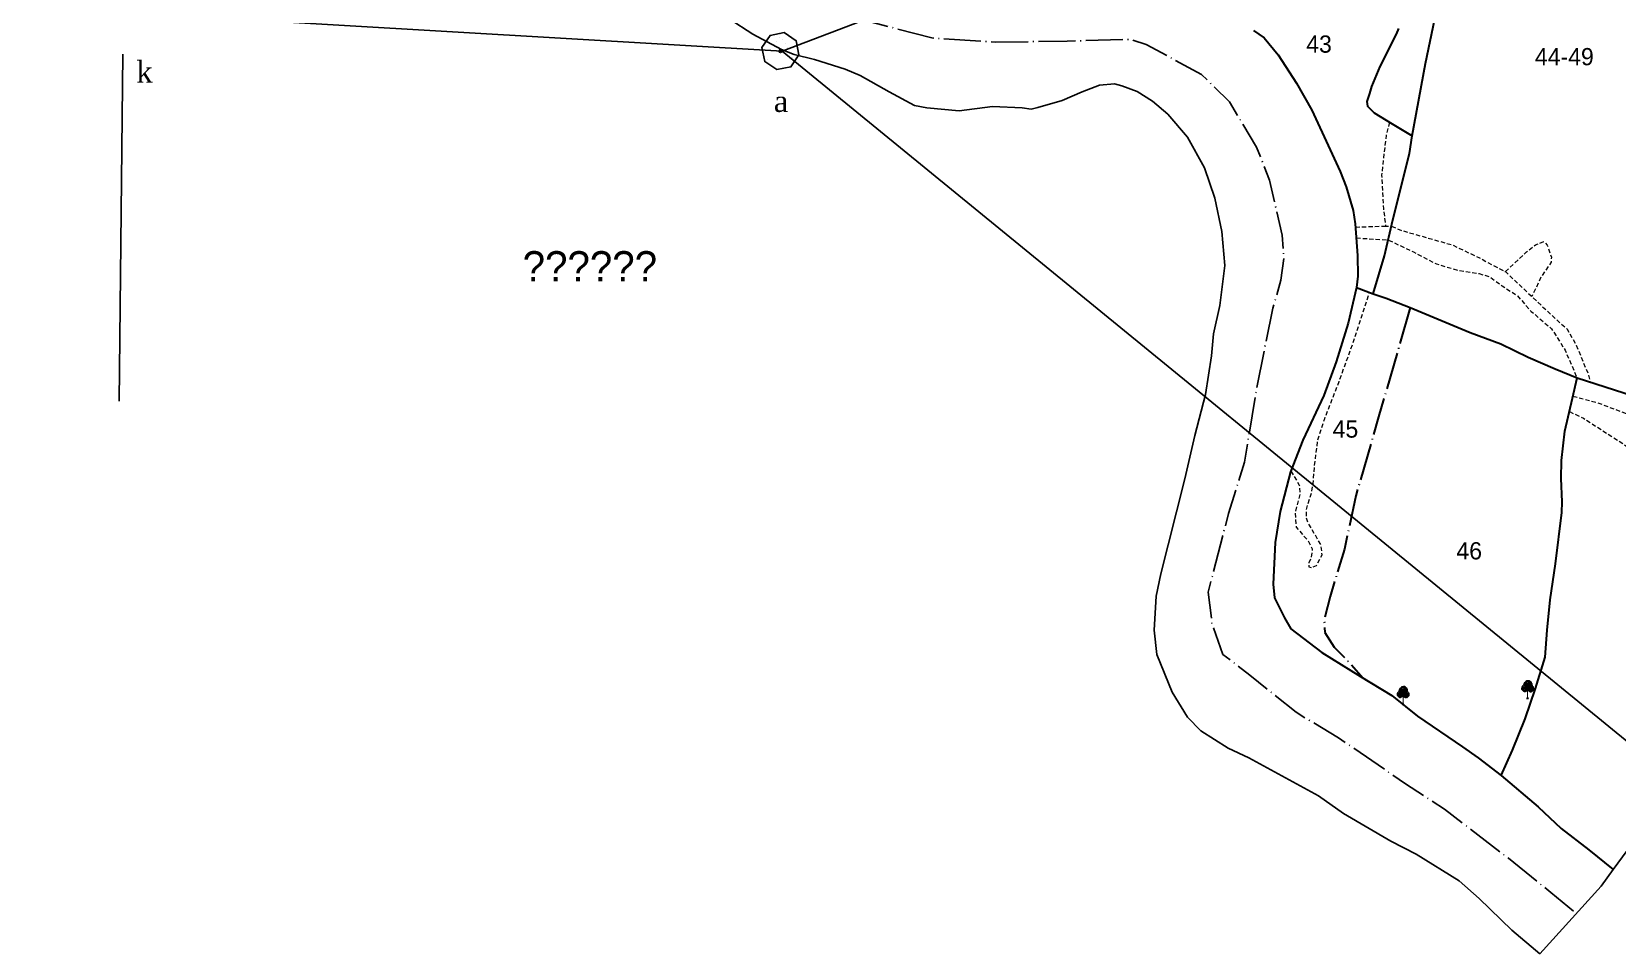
# Model space of a CAD drawing. Header units: millimetres. Extents: x -8 to 735, y -8 to 822.
# Drawn here: x 257.1 to 441.3, y 268.8 to 375.2 of the extents above; entities that cross this region are included whole.
import ezdxf

# ---------------------------------------------------------------- set-up
doc = ezdxf.new("R2010")
doc.units = ezdxf.units.MM
doc.header["$MEASUREMENT"] = 0
doc.linetypes.add('04b018', pattern=[5.49, 4.32, -0.54, 0.09, -0.54])
doc.linetypes.add('DASHED', pattern=[0.75, 0.5, -0.25])
for name, color, linetype in [('Image', 7, 'Continuous'), ('Line_River', 5, 'Continuous'), ('Line_Traverse', 160, 'Continuous'), ('Poly_Village_Bndry', 250, 'Continuous'), ('Sym_Stone_Munara', 250, 'Continuous'), ('Sym_Traverse_Stone', 5, 'Continuous'), ('Sym_Tree', 92, 'Continuous'), ('Text_Survey_No', 7, 'Continuous'), ('Text_Traverse_Stone', 5, 'Continuous')]:
    doc.layers.add(name, color=color, linetype=linetype)
for name, color, linetype, lineweight in [('Line_Miscellaneous', 4, 'Continuous', 20), ('Poly_Survey_Bndry', 250, 'Continuous', 30), ('Text_Map_Out', 250, 'Continuous', 0)]:
    doc.layers.add(name, color=color, linetype=linetype, lineweight=lineweight)
doc.layers.add('Village_Devide_Line', color=7, linetype='Continuous', true_color=0x000000)
doc.styles.add('Roman', font='times.ttf')
doc.styles.add('Text Map', font='Sakal Marathi_N_Ship.TTF')
picture_1 = doc.add_image_def('image1.jpg', size_in_pixel=(8948, 12824))

# ---------------------------------------------------------------- blocks, each defined once
blk = doc.blocks.new('Sym_Traverse_Stone')
at = {"layer": 'Sym_Traverse_Stone'}
blk.add_lwpolyline([(3.22, -0.65), (2.74, 1.82), (0.65, 3.22), (-1.82, 2.74), (-3.22, 0.65), (-2.74, -1.82), (-0.65, -3.22), (1.82, -2.74)], close=True, dxfattribs=at)
blk = doc.blocks.new('MINOR TRAVERSE STATION')
at = {"linetype": 'Continuous'}
blk.add_hatch(color=0, dxfattribs=at).paths.add_polyline_path([(0.09, 0, 1), (-0.09, 0, 1)])
at = {"color": 0, "const_width": 0.00123}
blk.add_lwpolyline([(0.86, -0.56), (0, 1.04), (-0.86, -0.56)], close=True, dxfattribs=at)
at = {"color": 0}
blk.add_circle((0, 0), 0.0879, dxfattribs=at)
blk = doc.blocks.new('Tree')
at = {"layer": 'Sym_Tree'}
for p, q in [((0.1, 3), (0, 2.99)), ((-0.16, 0), (0.13, 0))]:
    blk.add_line(p, q, dxfattribs=at)
at = {"layer": 'Sym_Tree', "color": 82, "const_width": 0.8}
for points in [[(-0.14, 1.47), (-0.1, 2.62)], [(-0.1, 1.46), (-0.06, 2.62)], [(0.05, 1.63), (0.1, 2.79)], [(0.2, 1.44), (0.24, 2.6)], [(-0.43, 1.74), (-0.28, 1.52)], [(-0.2, 1.68), (-0.05, 1.47)], [(0.6, 1.63), (0.38, 1.49)], [(0.44, 1.73), (0.59, 1.51)]]:
    blk.add_lwpolyline(points, dxfattribs=at)
at = {"layer": 'Sym_Tree', "color": 34}
blk.add_lwpolyline([(0, 0, 0.48, 0.16, 0), (0, 0.29, 0.16, 0.16, 0), (0, 1.48, 0.16, 0.16, 0)], format="xyseb", dxfattribs=at)
at = {"layer": 'Sym_Tree', "color": 82}
blk.add_open_spline([(-0.1, 1.43), (-0.17, 1.36), (-0.27, 1.24), (-0.46, 1.2), (-0.64, 1.21), (-0.79, 1.36), (-0.99, 1.53), (-0.9, 1.8), (-0.9, 2.07), (-0.59, 2.22), (-0.58, 2.58), (-0.35, 2.82), (-0.17, 2.98), (-0.04, 2.99), (0, 2.99)], degree=3, knots=[0, 0, 0, 0, 0.357151, 0.545743, 0.741494, 0.970117, 1.319935, 1.641608, 1.935314, 2.250626, 2.755061, 3.137005, 3.457298, 3.618487, 3.618487, 3.618487, 3.618487], dxfattribs=at)
blk.add_spline([(0.1, 1.43), (0.3, 1.22), (0.44, 1.16), (0.59, 1.16), (0.75, 1.25), (0.95, 1.45), (0.96, 1.7), (0.93, 1.94), (0.77, 2.13), (0.68, 2.52), (0.52, 2.78), (0.33, 2.96), (0.1, 3)], degree=3, dxfattribs=at)
for points in [[(-0.45, 2.73), (-0.52, 2.6), (-0.55, 2.48), (-0.58, 2.36)], [(-0.39, 2.55), (-0.46, 2.69), (-0.52, 2.6), (-0.55, 2.5)], [(0, 2.99), (-0.31, 2.84), (-0.45, 2.73), (-0.52, 2.6)], [(-0.49, 2.59), (-0.5, 2.59), (-0.38, 2.77), (-0.31, 2.84)], [(-0.42, 2.42), (-0.39, 2.55), (-0.39, 2.55), (-0.46, 2.69)], [(-0.38, 2.77), (-0.31, 2.84), (-0.45, 2.73), (-0.38, 2.77)], [(-0.39, 2.55), (-0.45, 2.66), (-0.41, 2.72), (-0.26, 2.81)], [(-0.45, 2.73), (-0.38, 2.77), (-0.4, 2.72), (-0.42, 2.74)], [(-0.4, 2.72), (-0.42, 2.74), (-0.45, 2.68), (-0.45, 2.66)], [(-0.45, 2.68), (-0.45, 2.66), (-0.43, 2.7), (-0.4, 2.72)], [(-0.41, 2.69), (-0.44, 2.68), (-0.45, 2.66), (-0.41, 2.69)], [(-0.45, 2.66), (-0.41, 2.69), (-0.07, 2.53), (0.05, 2.48)], [(-0.41, 2.69), (-0.41, 2.71), (-0.41, 2.69), (-0.44, 2.68)], [(-0.43, 2.7), (-0.4, 2.72), (0, 2.99), (-0.09, 2.98)], [(-0.41, 2.65), (-0.25, 2.61), (-0.26, 2.81), (0.06, 2.94)], [(-0.41, 2.72), (-0.26, 2.81), (-0.25, 2.61), (-0.41, 2.69)], [(-0.3, 2.8), (-0.26, 2.81), (-0.41, 2.69), (-0.41, 2.71)], [(-0.25, 2.61), (-0.41, 2.69), (-0.41, 2.65), (-0.25, 2.61)], [(-0.28, 2.82), (-0.37, 2.77), (-0.4, 2.72), (-0.28, 2.82)], [(-0.27, 2.82), (-0.37, 2.77), (-0.39, 2.71), (-0.37, 2.69)], [(-0.39, 2.71), (-0.37, 2.69), (-0.3, 2.8), (-0.26, 2.81)], [(-0.26, 2.81), (0.06, 2.94), (-0.27, 2.82), (-0.37, 2.77)], [(-0.31, 2.84), (-0.18, 2.9), (-0.28, 2.82), (-0.37, 2.77)], [(-0.18, 2.9), (-0.17, 2.95), (-0.25, 2.9), (-0.31, 2.84)], [(-0.25, 2.9), (-0.31, 2.84), (-0.18, 2.9), (-0.24, 2.9)], [(-0.18, 2.9), (-0.24, 2.9), (-0.31, 2.84), (-0.18, 2.9)], [(0.2, 2.99), (-0.06, 2.82), (-0.26, 2.82), (0, 2.99)], [(-0.26, 2.82), (0, 2.99), (0.09, 2.99), (0.04, 2.93)], [(0, 2.99), (-0.09, 2.98), (-0.17, 2.95), (-0.25, 2.9)], [(-0.17, 2.95), (-0.25, 2.9), (-0.12, 2.96), (-0.09, 2.98)], [(-0.1, 2.97), (-0.12, 2.96), (-0.25, 2.9), (-0.18, 2.9)], [(-0.1, 2.97), (-0.18, 2.9), (-0.18, 2.93), (-0.25, 2.9)], [(-0.18, 2.93), (-0.25, 2.9), (-0.18, 2.9), (-0.17, 2.95)], [(0.28, 2.6), (-0.05, 2.61), (-0.19, 2.55), (-0.24, 2.66)], [(-0.2, 2.72), (-0.08, 2.82), (0.2, 2.99), (0.28, 2.6)], [(-0.06, 2.79), (-0.06, 2.82), (-0.2, 2.72), (-0.08, 2.82)], [(-0.12, 2.96), (-0.09, 2.98), (-0.18, 2.95), (-0.09, 2.98)], [(-0.18, 2.95), (-0.09, 2.98), (-0.1, 2.97), (-0.12, 2.96)], [(-0.13, 2.95), (-0.13, 2.95), (-0.1, 2.97), (-0.18, 2.9)], [(-0.13, 2.96), (-0.13, 2.96), (-0.18, 2.95), (-0.18, 2.9)], [(-0.18, 2.95), (-0.18, 2.9), (-0.13, 2.96), (-0.14, 2.95)], [(-0.13, 2.96), (-0.14, 2.95), (-0.13, 2.95)], [(0, 2.99), (0.1, 3), (0.2, 2.99), (-0.06, 2.82)], [(0.2, 2.99), (0.28, 2.6), (-0.05, 2.61), (-0.06, 2.81)], [(0.37, 2.93), (0.29, 2.97), (-0.06, 2.81), (-0.06, 2.8)], [(-0.06, 2.81), (-0.06, 2.8), (-0.06, 2.82)], [(-0.06, 2.82), (-0.06, 2.82), (-0.06, 2.79), (-0.06, 2.82)], [(-0.05, 2.61), (-0.06, 2.81), (0.28, 2.6), (-0.05, 2.61)], [(0.09, 2.99), (0.04, 2.93), (-0.03, 2.91), (0.02, 2.96)], [(-0.03, 2.91), (-0.02, 2.94), (0.02, 2.96), (0, 2.99)], [(-0.03, 2.91), (0.02, 2.96), (0.04, 2.93), (-0.03, 2.91)], [(0.04, 2.93), (-0.03, 2.91), (-0.02, 2.94), (0.02, 2.96)], [(0.02, 2.96), (0, 2.99), (0.09, 2.99), (0.02, 2.96)], [(0.09, 2.99), (0.02, 2.96), (0.1, 3), (0.2, 2.99)], [(0.57, 2.67), (0.46, 2.79), (0.2, 2.99), (0.08, 2.61)], [(0.2, 2.99), (0.08, 2.61), (0.41, 2.58), (0.45, 2.78)], [(0.41, 2.58), (0.45, 2.78), (0.08, 2.61), (0.41, 2.58)], [(0.12, 2.95), (0.09, 2.97), (0.17, 2.93), (0.09, 2.97)], [(0.17, 2.93), (0.09, 2.97), (0.1, 2.96), (0.12, 2.95)], [(0.1, 3), (0.2, 2.99), (0.32, 2.95), (0.29, 2.97)], [(0.12, 2.95), (0.14, 2.94), (0.13, 2.94)], [(0.56, 2.6), (0.41, 2.58), (0.45, 2.78), (0.14, 2.95)], [(0.45, 2.78), (0.14, 2.95), (0.45, 2.78), (0.54, 2.73)], [(0.2, 2.99), (0.5, 2.8), (0.62, 2.67), (0.67, 2.54)], [(0.6, 2.65), (0.57, 2.67), (0.2, 2.99), (0.29, 2.97)], [(0.2, 2.99), (0.29, 2.97), (0.37, 2.93), (0.44, 2.87)], [(0.37, 2.93), (0.44, 2.87), (0.32, 2.95), (0.29, 2.97)], [(0.3, 2.96), (0.32, 2.95), (0.44, 2.87), (0.38, 2.88)], [(0.33, 2.94), (0.33, 2.94), (0.3, 2.96), (0.38, 2.88)], [(0.3, 2.96), (0.38, 2.88), (0.37, 2.91), (0.44, 2.87)], [(0.44, 2.87), (0.38, 2.88), (0.33, 2.94), (0.33, 2.95)], [(0.33, 2.94), (0.33, 2.95), (0.37, 2.93), (0.38, 2.88)], [(0.37, 2.93), (0.38, 2.88), (0.33, 2.95), (0.34, 2.94)], [(0.37, 2.91), (0.44, 2.87), (0.38, 2.88), (0.37, 2.93)], [(0.38, 2.88), (0.37, 2.93), (0.44, 2.87), (0.5, 2.8)], [(0.44, 2.87), (0.5, 2.8), (0.38, 2.88), (0.43, 2.87)], [(0.38, 2.88), (0.43, 2.87), (0.5, 2.8), (0.38, 2.88)], [(0.5, 2.8), (0.38, 2.88), (0.46, 2.79), (0.54, 2.73)], [(0.58, 2.67), (0.45, 2.78), (0.41, 2.58), (0.57, 2.64)], [(0.54, 2.5), (0.6, 2.6), (0.58, 2.67), (0.45, 2.78)], [(0.45, 2.78), (0.54, 2.73), (0.55, 2.66), (0.53, 2.65)], [(0.55, 2.66), (0.53, 2.65), (0.47, 2.76), (0.45, 2.78)], [(0.47, 2.76), (0.45, 2.78), (0.57, 2.64), (0.58, 2.66)], [(0.46, 2.79), (0.54, 2.73), (0.57, 2.67), (0.46, 2.79)], [(0.64, 2.53), (0.65, 2.53), (0.55, 2.72), (0.5, 2.8)], [(0.55, 2.72), (0.5, 2.8), (0.62, 2.67), (0.55, 2.72)], [(0.62, 2.67), (0.55, 2.72), (0.57, 2.67), (0.59, 2.69)], [(0.57, 2.67), (0.59, 2.69), (0.61, 2.62), (0.6, 2.6)], [(0.61, 2.62), (0.6, 2.6), (0.6, 2.65), (0.57, 2.67)], [(0.57, 2.64), (0.58, 2.66), (0.57, 2.64), (0.6, 2.62)], [(0.62, 2.67), (0.67, 2.54), (0.69, 2.41), (0.7, 2.29)], [(-0.83, 1.97), (-0.9, 1.88), (-0.95, 1.62), (-0.58, 1.59)], [(-0.92, 1.7), (-0.95, 1.62), (-0.9, 1.88), (-0.93, 1.7)], [(-0.92, 1.7), (-0.92, 1.7), (-0.92, 1.7), (-0.95, 1.62)], [(-0.95, 1.62), (-0.58, 1.59), (-0.59, 1.22), (-0.67, 1.26)], [(-0.89, 1.45), (-0.93, 1.53), (-0.95, 1.62), (-0.66, 1.29)], [(-0.95, 1.62), (-0.66, 1.29), (-0.67, 1.27), (-0.76, 1.35)], [(-0.73, 1.36), (-0.76, 1.35), (-0.95, 1.62), (-0.73, 1.36)], [(-0.95, 1.62), (-0.73, 1.36), (-0.73, 1.36), (-0.93, 1.53)], [(-0.87, 1.44), (-0.93, 1.53), (-0.93, 1.53), (-0.95, 1.62)], [(-0.93, 1.53), (-0.95, 1.62), (-0.93, 1.54), (-0.91, 1.51)], [(-0.93, 1.54), (-0.91, 1.51), (-0.9, 1.88), (-0.87, 1.85)], [(-0.9, 1.88), (-0.93, 1.7), (-0.87, 1.85), (-0.87, 1.86)], [(-0.59, 1.22), (-0.67, 1.26), (-0.89, 1.45), (-0.93, 1.53)], [(-0.73, 1.36), (-0.93, 1.53), (-0.87, 1.44), (-0.93, 1.53)], [(-0.9, 1.88), (-0.87, 1.85), (-0.92, 1.7)], [(-0.85, 2.05), (-0.88, 1.99), (-0.89, 1.93), (-0.9, 1.88)], [(-0.77, 2.05), (-0.76, 1.78), (-0.9, 1.89), (-0.76, 1.78)], [(-0.89, 1.93), (-0.9, 1.88), (-0.82, 1.85), (-0.74, 2.01)], [(-0.9, 1.89), (-0.76, 1.78), (-0.69, 1.97), (-0.74, 2.01)], [(-0.85, 1.96), (-0.85, 1.96), (-0.83, 1.97), (-0.9, 1.88)], [(-0.85, 1.96), (-0.89, 1.94), (-0.86, 1.95), (-0.87, 2)], [(-0.86, 1.95), (-0.87, 2), (-0.88, 1.94), (-0.89, 1.94)], [(-0.88, 1.94), (-0.89, 1.94), (-0.89, 1.93), (-0.85, 1.97)], [(-0.89, 1.93), (-0.85, 1.97), (-0.85, 1.97)], [(-0.88, 1.91), (-0.88, 1.91), (-0.85, 1.96), (-0.89, 1.94)], [(-0.74, 2.08), (-0.77, 2.08), (-0.85, 2.05), (-0.88, 1.99)], [(-0.78, 2.04), (-0.82, 2.04), (-0.87, 2), (-0.88, 1.91)], [(-0.87, 2), (-0.88, 1.91), (-0.84, 1.97), (-0.83, 2.02)], [(-0.84, 1.94), (-0.84, 1.97), (-0.88, 1.91)], [(-0.83, 2.02), (-0.82, 2.04), (-0.87, 2), (-0.85, 2.05)], [(-0.87, 2), (-0.85, 2.05), (-0.84, 1.94), (-0.84, 1.97)], [(-0.86, 1.89), (-0.69, 1.93), (-0.85, 1.91), (-0.87, 1.85)], [(-0.85, 1.91), (-0.87, 1.85), (-0.85, 1.77), (-0.82, 1.83)], [(-0.85, 1.84), (-0.84, 1.87), (-0.87, 1.44), (-0.81, 1.4)], [(-0.87, 1.85), (-0.87, 1.86), (-0.58, 1.59), (-0.65, 1.65)], [(-0.87, 1.44), (-0.81, 1.4), (-0.67, 1.26), (-0.76, 1.34)], [(-0.82, 1.83), (-0.81, 1.8), (-0.86, 1.89), (-0.69, 1.93)], [(-0.8, 2.04), (-0.55, 2.12), (-0.85, 2.05), (-0.82, 2.08)], [(-0.85, 2.05), (-0.82, 2.08), (-0.8, 2.1), (-0.77, 2.12)], [(-0.85, 1.97), (-0.85, 1.97), (-0.85, 1.96)], [(-0.85, 1.77), (-0.82, 1.83), (-0.85, 1.84), (-0.84, 1.87)], [(-0.78, 2.02), (-0.84, 1.97), (-0.75, 2.03), (-0.77, 2.05)], [(-0.84, 1.97), (-0.83, 2.02), (-0.78, 2.04)], [(-0.82, 1.85), (-0.74, 2.01), (-0.78, 2.02), (-0.84, 1.97)], [(-0.78, 2.04), (-0.78, 2.04), (-0.83, 2.02), (-0.82, 2.04)], [(-0.77, 2.12), (-0.8, 2.1), (-0.82, 2.08), (-0.78, 2.09)], [(-0.82, 2.08), (-0.78, 2.09), (-0.77, 2.08), (-0.74, 2.08)], [(-0.76, 2.04), (-0.73, 2.06), (-0.78, 2.04), (-0.82, 2.04)], [(-0.76, 1.78), (-0.76, 1.78), (-0.79, 1.69), (-0.82, 1.85)], [(-0.79, 1.69), (-0.82, 1.85), (-0.65, 1.65), (-0.77, 1.77)], [(-0.75, 1.77), (-0.81, 1.8), (-0.82, 1.83), (-0.81, 1.8)], [(-0.77, 1.77), (-0.73, 1.75), (-0.75, 1.77), (-0.81, 1.8)], [(-0.73, 1.32), (-0.71, 1.39), (-0.81, 1.4), (-0.73, 1.36)], [(-0.81, 1.4), (-0.73, 1.36), (-0.66, 1.29), (-0.7, 1.32)], [(-0.8, 2.1), (-0.77, 2.12), (-0.74, 2.14), (-0.73, 2.09)], [(-0.74, 2.14), (-0.73, 2.09), (-0.77, 2.08), (-0.8, 2.1)], [(-0.75, 2.03), (-0.77, 2.05), (-0.8, 2.04), (-0.55, 2.12)], [(-0.77, 2.08), (-0.8, 2.1), (-0.77, 2.12), (-0.77, 2.1)], [(-0.8, 2.1), (-0.77, 2.1), (-0.77, 2.12), (-0.8, 2.1)], [(-0.77, 2.1), (-0.77, 2.1), (-0.8, 2.1), (-0.77, 2.1)], [(-0.76, 1.35), (-0.73, 1.36), (-0.79, 1.37), (-0.77, 1.35)], [(-0.79, 1.37), (-0.77, 1.35), (-0.77, 1.35), (-0.67, 1.27)], [(-0.76, 2.11), (-0.78, 2.09), (-0.69, 2.19)], [(-0.73, 2.09), (-0.77, 2.1), (-0.76, 2.11), (-0.78, 2.09)], [(-0.77, 2.12), (-0.77, 2.1), (-0.77, 2.12), (-0.76, 2.11)], [(-0.77, 2.12), (-0.76, 2.11), (-0.77, 2.1)], [(-0.77, 2.08), (-0.74, 2.08), (-0.73, 2.09), (-0.77, 2.1)], [(-0.74, 2.08), (-0.74, 2.08), (-0.74, 2.08), (-0.77, 2.08)], [(-0.69, 1.97), (-0.73, 2.06), (-0.77, 2.05), (-0.76, 1.78)], [(-0.73, 2.06), (-0.73, 2.01), (-0.77, 2.05), (-0.73, 2.06)], [(-0.77, 2.05), (-0.73, 2.06), (-0.73, 2.02), (-0.77, 2.03)], [(-0.73, 2.02), (-0.77, 2.03), (-0.73, 2.02), (-0.73, 2.06)], [(-0.62, 1.85), (-0.72, 1.75), (-0.77, 1.77), (-0.73, 1.75)], [(-0.65, 1.65), (-0.77, 1.77), (-0.76, 1.78), (-0.65, 1.71)], [(-0.77, 1.35), (-0.67, 1.27), (-0.73, 1.32), (-0.71, 1.39)], [(-0.67, 1.27), (-0.76, 1.34), (-0.77, 1.35), (-0.73, 1.36)], [(-0.77, 1.35), (-0.73, 1.36), (-0.59, 1.22), (-0.49, 1.21)], [(-0.47, 2.16), (-0.52, 1.63), (-0.76, 1.78), (-0.63, 2.04)], [(-0.52, 1.63), (-0.76, 1.78), (-0.74, 2.08), (-0.63, 2.11)], [(-0.73, 2.02), (-0.73, 2.06), (-0.76, 2.04), (-0.73, 2.06)], [(-0.76, 1.78), (-0.63, 2.04), (-0.65, 1.68), (-0.65, 1.53)], [(-0.7, 1.93), (-0.76, 1.78), (-0.74, 2.01), (-0.69, 1.97)], [(-0.69, 1.97), (-0.66, 1.92), (-0.76, 1.78), (-0.69, 1.93)], [(-0.7, 1.93), (-0.74, 1.95), (-0.7, 1.93), (-0.76, 1.96)], [(-0.7, 1.93), (-0.76, 1.96), (-0.7, 1.93), (-0.76, 1.78)], [(-0.76, 1.78), (-0.69, 1.93), (-0.7, 1.93), (-0.74, 1.95)], [(-0.76, 1.78), (-0.76, 1.78), (-0.62, 1.85), (-0.72, 1.75)], [(-0.58, 1.59), (-0.65, 1.65), (-0.53, 1.84), (-0.76, 1.78)], [(-0.53, 1.84), (-0.76, 1.78), (-0.76, 1.78)], [(-0.76, 1.78), (-0.65, 1.71), (-0.76, 1.78), (-0.69, 1.79)], [(-0.76, 1.78), (-0.69, 1.79), (-0.76, 1.78)], [(-0.52, 1.63), (-0.65, 1.68), (-0.52, 1.63), (-0.76, 1.78)], [(-0.67, 1.27), (-0.76, 1.35), (-0.73, 1.36), (-0.76, 1.35)], [(-0.73, 1.36), (-0.76, 1.35), (-0.73, 1.36), (-0.76, 1.35)], [(-0.67, 1.26), (-0.76, 1.34), (-0.76, 1.35), (-0.73, 1.36)], [(-0.68, 1.31), (-0.68, 1.3), (-0.67, 1.27), (-0.76, 1.34)], [(-0.63, 2.17), (-0.63, 2.23), (-0.74, 2.08)], [(-0.74, 2.14), (-0.74, 2.13), (-0.69, 2.19), (-0.63, 2.23)], [(-0.69, 2.19), (-0.63, 2.23), (-0.74, 2.08), (-0.74, 2.13)], [(-0.74, 2.08), (-0.74, 2.13), (-0.71, 2.1), (-0.63, 2.23)], [(-0.69, 2.19), (-0.69, 2.19), (-0.74, 2.14), (-0.74, 2.13)], [(-0.74, 2.08), (-0.63, 2.11), (-0.55, 2.17), (-0.63, 2.11)], [(-0.74, 2.08), (-0.74, 2.08), (-0.74, 2.08)], [(-0.74, 2.08), (-0.74, 2.08), (-0.74, 2.08)], [(-0.74, 2.01), (-0.71, 2.03), (-0.73, 2.06), (-0.73, 2.01)], [(-0.74, 2.01), (-0.69, 1.97), (-0.74, 2.01), (-0.71, 2.03)], [(-0.69, 1.97), (-0.74, 2.01), (-0.69, 1.97), (-0.74, 1.95)], [(-0.69, 1.97), (-0.74, 1.95), (-0.69, 1.97), (-0.66, 1.92)], [(-0.64, 2.09), (-0.63, 2.04), (-0.69, 1.97), (-0.73, 2.06)], [(-0.71, 2.1), (-0.63, 2.23), (-0.63, 2.17), (-0.58, 2.16)], [(-0.63, 2.14), (-0.63, 2.17), (-0.71, 2.1), (-0.63, 2.14)], [(-0.71, 2.1), (-0.63, 2.14), (-0.63, 2.17), (-0.7, 2.11)], [(-0.63, 2.17), (-0.7, 2.11), (-0.63, 2.14), (-0.63, 2.17)], [(-0.66, 1.29), (-0.7, 1.32), (-0.67, 1.27), (-0.64, 1.3)], [(-0.69, 2.19), (-0.63, 2.23), (-0.58, 2.36), (-0.6, 2.36)], [(-0.63, 2.27), (-0.63, 2.27), (-0.69, 2.19), (-0.63, 2.23)], [(-0.63, 2.04), (-0.64, 2.09), (-0.68, 1.95), (-0.69, 1.97)], [(-0.68, 1.95), (-0.69, 1.97), (-0.62, 1.97), (-0.64, 1.94)], [(-0.67, 1.27), (-0.64, 1.3), (-0.68, 1.31), (-0.68, 1.3)], [(-0.66, 1.92), (-0.64, 1.94), (-0.63, 2.04), (-0.64, 2.09)], [(-0.64, 1.88), (-0.6, 1.86), (-0.66, 1.92), (-0.64, 1.94)], [(-0.24, 1.29), (-0.1, 1.43), (-0.52, 1.63), (-0.66, 1.31)], [(-0.52, 1.63), (-0.66, 1.31), (-0.31, 1.38), (-0.51, 1.22)], [(-0.65, 1.68), (-0.65, 1.53), (-0.65, 1.53), (-0.53, 1.53)], [(-0.65, 1.53), (-0.53, 1.53), (-0.52, 1.63), (-0.65, 1.68)], [(-0.62, 1.97), (-0.63, 2.04), (-0.63, 2.04), (-0.64, 2.09)], [(-0.63, 2.04), (-0.64, 2.09), (-0.64, 2.09), (-0.59, 2.09)], [(-0.64, 2.09), (-0.59, 2.09), (-0.64, 2.09), (-0.63, 2.04)], [(-0.62, 1.97), (-0.64, 1.94), (-0.52, 1.63), (-0.59, 1.62)], [(-0.62, 1.85), (-0.64, 1.88), (-0.64, 1.94), (-0.6, 1.86)], [(-0.64, 1.94), (-0.6, 1.86), (-0.64, 1.94), (-0.6, 1.86)], [(-0.64, 1.94), (-0.6, 1.86), (-0.58, 1.94), (-0.64, 1.94)], [(-0.58, 1.94), (-0.64, 1.94), (-0.64, 1.88), (-0.6, 1.86)], [(-0.52, 1.63), (-0.59, 1.62), (-0.62, 1.85), (-0.64, 1.88)], [(-0.49, 2.45), (-0.58, 2.36), (-0.55, 2.17), (-0.63, 2.17)], [(-0.63, 2.17), (-0.63, 2.17), (-0.63, 2.17), (-0.63, 2.23)], [(-0.63, 2.14), (-0.63, 2.17), (-0.62, 2.21), (-0.63, 2.23)], [(-0.55, 2.17), (-0.63, 2.17), (-0.43, 2.16), (-0.22, 2.16)], [(-0.55, 2.17), (-0.63, 2.11), (-0.63, 2.04), (-0.63, 2.11)], [(-0.63, 2.04), (-0.63, 2.11), (-0.63, 2.17)], [(-0.63, 2.17), (-0.63, 2.17), (-0.63, 2.17)], [(-0.63, 2.17), (-0.58, 2.16), (-0.63, 2.14), (-0.63, 2.17)], [(-0.47, 2.16), (-0.55, 2.17), (-0.62, 1.97), (-0.63, 2.04)], [(-0.62, 2.27), (-0.62, 2.21), (-0.54, 2.47), (-0.54, 2.5)], [(-0.58, 2.36), (-0.6, 2.36), (-0.61, 2.32), (-0.62, 2.3)], [(-0.62, 2.24), (-0.62, 2.21), (-0.58, 2.36), (-0.56, 2.28)], [(-0.61, 2.32), (-0.58, 2.36), (-0.62, 2.27), (-0.62, 2.21)], [(-0.61, 2.32), (-0.62, 2.3), (-0.62, 2.24), (-0.62, 2.21)], [(-0.58, 2.36), (-0.56, 2.28), (-0.61, 2.32), (-0.58, 2.36)], [(-0.57, 2.44), (-0.6, 2.36), (-0.49, 2.59), (-0.5, 2.59)], [(-0.55, 2.54), (-0.57, 2.47), (-0.57, 2.44), (-0.6, 2.36)], [(-0.55, 2.48), (-0.55, 2.5), (-0.6, 2.36), (-0.59, 2.36)], [(-0.57, 2.4), (-0.6, 2.36), (-0.57, 2.47), (-0.54, 2.47)], [(-0.58, 2.39), (-0.57, 2.43), (-0.57, 2.4), (-0.6, 2.36)], [(-0.6, 2.36), (-0.59, 2.36), (-0.57, 2.39), (-0.57, 2.4)], [(-0.59, 1.22), (-0.49, 1.21), (-0.41, 1.22), (-0.32, 1.24)], [(-0.46, 1.21), (-0.49, 1.21), (-0.59, 1.22), (-0.5, 1.21)], [(-0.39, 2.55), (-0.5, 2.59), (-0.49, 2.45), (-0.58, 2.36)], [(-0.55, 2.48), (-0.58, 2.36), (-0.42, 2.42), (-0.39, 2.55)], [(-0.56, 2.46), (-0.55, 2.54), (-0.58, 2.39), (-0.57, 2.43)], [(-0.57, 2.47), (-0.54, 2.47), (-0.55, 2.54), (-0.57, 2.47)], [(-0.57, 2.39), (-0.57, 2.4), (-0.57, 2.43), (-0.55, 2.5)], [(-0.55, 2.54), (-0.52, 2.6), (-0.56, 2.46), (-0.55, 2.54)], [(-0.52, 2.6), (-0.55, 2.5), (-0.49, 2.45), (-0.39, 2.55)], [(-0.55, 2.5), (-0.53, 2.57), (-0.52, 2.6), (-0.53, 2.57)], [(-0.52, 2.6), (-0.53, 2.57), (-0.55, 2.54), (-0.52, 2.6)], [(-0.55, 2.54), (-0.55, 2.54), (-0.55, 2.5), (-0.53, 2.57)], [(-0.54, 2.47), (-0.54, 2.5), (-0.55, 2.48), (-0.55, 2.5)], [(-0.55, 2.17), (-0.32, 2.2), (-0.49, 2.45), (-0.38, 2.29)], [(-0.49, 2.45), (-0.38, 2.29), (-0.32, 2.2), (-0.55, 2.17)], [(-0.29, 2.35), (-0.32, 2.2), (-0.55, 2.17), (-0.32, 2.2)], [(-0.32, 2.2), (-0.55, 2.17), (-0.43, 2.16)], [(-0.47, 2.16), (-0.35, 2.09), (-0.47, 2.16), (-0.55, 2.17)], [(-0.31, 1.38), (-0.51, 1.22), (-0.25, 1.3), (-0.31, 1.38)], [(-0.51, 1.22), (-0.46, 1.22), (-0.32, 1.24), (-0.29, 1.27)], [(-0.32, 1.24), (-0.37, 1.24), (-0.49, 1.22), (-0.51, 1.25)], [(-0.49, 1.22), (-0.51, 1.25), (-0.51, 1.22), (-0.46, 1.22)], [(-0.4, 1.22), (-0.4, 1.22), (-0.5, 1.21), (-0.51, 1.22)], [(-0.5, 1.21), (-0.51, 1.22), (-0.45, 1.21), (-0.41, 1.22)], [(-0.49, 2.45), (-0.39, 2.55), (-0.39, 2.55), (-0.5, 2.59)], [(-0.26, 2.44), (-0.1, 2.44), (-0.29, 2.35), (-0.49, 2.45)], [(-0.29, 2.35), (-0.49, 2.45), (-0.29, 2.35), (-0.32, 2.2)], [(-0.25, 1.3), (-0.31, 1.38), (-0.29, 1.27), (-0.49, 1.21)], [(-0.29, 1.27), (-0.49, 1.21), (-0.32, 1.24), (-0.37, 1.24)], [(-0.29, 1.27), (-0.41, 1.22), (-0.45, 1.22), (-0.49, 1.21)], [(-0.45, 1.22), (-0.49, 1.21), (-0.32, 1.24), (-0.29, 1.27)], [(-0.4, 1.21), (-0.45, 1.21), (-0.46, 1.21), (-0.49, 1.21)], [(-0.35, 2.09), (-0.33, 2.16), (-0.47, 2.16), (-0.35, 2.09)], [(-0.45, 1.21), (-0.41, 1.22), (-0.4, 1.21), (-0.45, 1.21)], [(-0.43, 2.16), (-0.22, 2.16), (0.02, 2.32), (0.07, 2.48)], [(-0.43, 2.16), (-0.43, 2.16), (-0.35, 2.09), (-0.33, 2.16)], [(-0.41, 1.22), (-0.32, 1.24), (-0.24, 1.29), (-0.1, 1.43)], [(-0.32, 1.24), (-0.29, 1.27), (-0.29, 1.27), (-0.41, 1.22)], [(-0.4, 1.22), (-0.32, 1.25), (-0.28, 1.26), (-0.29, 1.27)], [(-0.32, 1.25), (-0.3, 1.26), (-0.4, 1.22), (-0.39, 1.24)], [(-0.32, 1.24), (-0.32, 1.24), (-0.4, 1.22), (-0.32, 1.25)], [(0.27, 1.83), (-0.21, 1.81), (-0.27, 2.16), (-0.32, 1.63)], [(-0.32, 1.24), (-0.29, 1.27), (-0.24, 1.29), (-0.28, 1.26)], [(-0.24, 1.29), (-0.29, 1.27), (-0.32, 1.24)], [(-0.28, 1.26), (-0.29, 1.26), (-0.32, 1.25), (-0.3, 1.26)], [(-0.32, 1.24), (-0.32, 1.24), (-0.32, 1.24)], [(-0.26, 2.44), (-0.29, 2.35), (-0.29, 2.35), (-0.26, 2.44)], [(-0.24, 1.29), (-0.28, 1.26), (-0.24, 1.29), (-0.29, 1.27)], [(-0.28, 1.26), (-0.29, 1.27), (-0.28, 1.26), (-0.29, 1.26)], [(-0.07, 2.53), (0.05, 2.48), (-0.26, 2.44), (-0.1, 2.44)], [(-0.09, 2.35), (-0.06, 2.44), (0.27, 1.83), (-0.21, 1.81)], [(0.28, 2.6), (-0.05, 2.61), (-0.06, 2.44), (-0.09, 2.35)], [(0.22, 2.32), (0.27, 2.48), (0.28, 2.6), (-0.05, 2.61)], [(0.41, 2.32), (0.39, 2.41), (-0.01, 1.85), (0.46, 1.77)], [(-0.01, 1.85), (0.46, 1.77), (0.56, 2.11), (0.55, 1.58)], [(0.1, 2.32), (0.07, 2.49), (0.08, 2.61), (0.41, 2.58)], [(0.52, 2.11), (0.31, 2.14), (0.1, 2.32), (0.07, 2.49)], [(0.08, 2.61), (0.41, 2.58), (0.39, 2.41), (0.41, 2.32)], [(0.08, 2.61), (0.41, 2.58), (0.54, 2.5), (0.6, 2.6)], [(0.6, 2.6), (0.57, 2.64), (0.21, 2.53), (0.09, 2.49)], [(0.21, 2.53), (0.09, 2.49), (0.39, 2.41), (0.23, 2.43)], [(0.22, 1.27), (0.1, 1.43), (0.55, 1.58), (0.64, 1.24)], [(0.11, 1.43), (0.1, 1.45), (0.19, 1.39), (0.19, 1.41)], [(0.38, 1.18), (0.3, 1.22), (0.22, 1.27), (0.1, 1.43)], [(0.1, 1.22), (0.1, 1.22), (0.1, 1.22)], [(0.11, 1.43), (0.11, 1.43), (0.19, 1.39), (0.11, 1.43)], [(0.32, 2.11), (0.32, 2.11), (0.23, 2.05), (0.22, 2.12)], [(0.39, 2.41), (0.23, 2.43), (0.41, 2.32), (0.62, 2.39)], [(0.3, 1.22), (0.27, 1.24), (0.23, 1.27), (0.27, 1.24)], [(0.23, 1.27), (0.27, 1.24), (0.23, 1.27), (0.27, 1.24)], [(0.23, 1.27), (0.27, 1.24), (0.3, 1.22)], [(0.31, 1.35), (0.48, 1.17), (0.24, 1.28), (0.31, 1.35)], [(0.24, 1.28), (0.31, 1.35), (0.27, 1.24), (0.47, 1.16)], [(0.27, 1.24), (0.47, 1.16), (0.3, 1.22), (0.34, 1.2)], [(0.48, 1.17), (0.44, 1.17), (0.3, 1.22), (0.27, 1.24)], [(0.3, 1.22), (0.27, 1.24), (0.27, 1.24), (0.38, 1.18)], [(0.27, 1.24), (0.38, 1.18), (0.43, 1.17), (0.47, 1.16)], [(0.43, 1.17), (0.47, 1.16), (0.3, 1.22), (0.27, 1.24)], [(0.27, 1.24), (0.27, 1.24), (0.29, 1.22), (0.28, 1.23)], [(0.57, 1.15), (0.47, 1.16), (0.38, 1.18), (0.3, 1.22)], [(0.3, 1.22), (0.34, 1.2), (0.46, 1.17), (0.49, 1.2)], [(0.65, 2.11), (0.72, 2.09), (0.52, 2.11), (0.31, 2.14)], [(0.55, 1.58), (0.64, 1.24), (0.31, 1.35), (0.48, 1.17)], [(0.37, 1.18), (0.37, 1.18), (0.47, 1.16), (0.48, 1.17)], [(0.47, 1.16), (0.48, 1.17), (0.42, 1.17), (0.38, 1.18)], [(0.39, 2.41), (0.41, 2.32), (0.41, 2.32), (0.39, 2.41)], [(0.41, 2.58), (0.57, 2.64), (0.56, 2.6), (0.41, 2.58)], [(0.41, 2.32), (0.62, 2.39), (0.41, 2.32), (0.42, 2.16)], [(0.41, 2.32), (0.42, 2.16), (0.65, 2.11), (0.42, 2.16)], [(0.65, 2.11), (0.42, 2.16), (0.62, 2.39), (0.49, 2.25)], [(0.62, 2.39), (0.49, 2.25), (0.42, 2.16), (0.65, 2.11)], [(0.42, 2.16), (0.65, 2.11), (0.52, 2.11)], [(0.43, 2.05), (0.42, 2.12), (0.56, 2.11), (0.43, 2.05)], [(0.44, 1.22), (0.48, 1.24), (0.44, 1.2), (0.42, 1.23)], [(0.44, 1.2), (0.42, 1.23), (0.47, 1.24), (0.46, 1.23)], [(0.56, 2.11), (0.43, 2.05), (0.56, 2.11), (0.65, 2.11)], [(0.56, 1.26), (0.44, 1.2), (0.51, 1.24), (0.5, 1.31)], [(0.6, 1.31), (0.52, 1.28), (0.44, 1.22), (0.48, 1.24)], [(0.58, 1.28), (0.56, 1.26), (0.56, 1.26), (0.44, 1.2)], [(0.44, 1.2), (0.55, 1.25), (0.56, 1.26), (0.52, 1.28)], [(0.44, 1.2), (0.55, 1.26), (0.52, 1.28), (0.55, 1.26)], [(0.47, 1.24), (0.46, 1.23), (0.44, 1.2), (0.55, 1.25)], [(0.46, 1.17), (0.49, 1.2), (0.48, 1.17), (0.44, 1.17)], [(0.44, 1.16), (0.47, 1.16), (0.57, 1.15), (0.47, 1.16)], [(0.67, 1.34), (0.6, 1.31), (0.45, 1.18), (0.55, 1.25)], [(0.45, 1.18), (0.55, 1.25), (0.55, 1.26), (0.52, 1.28)], [(0.47, 2.54), (0.48, 2.5), (0.49, 2.47), (0.47, 2.54)], [(0.76, 1.26), (0.72, 1.28), (0.57, 1.15), (0.47, 1.16)], [(0.51, 1.24), (0.5, 1.31), (0.6, 1.31), (0.52, 1.28)], [(0.52, 1.28), (0.74, 1.43), (0.67, 1.34), (0.74, 1.43)], [(0.55, 1.26), (0.52, 1.28), (0.58, 1.28), (0.56, 1.26)], [(0.52, 1.28), (0.55, 1.26), (0.52, 1.28), (0.55, 1.26)], [(0.55, 2.37), (0.54, 2.5), (0.54, 2.5), (0.62, 2.64)], [(0.54, 2.5), (0.62, 2.64), (0.67, 2.54), (0.68, 2.43)], [(0.67, 2.54), (0.68, 2.43), (0.62, 2.39), (0.54, 2.5)], [(0.62, 2.39), (0.54, 2.5), (0.54, 2.5), (0.65, 2.53)], [(0.54, 2.5), (0.65, 2.53), (0.62, 2.39), (0.7, 2.29)], [(0.69, 2.41), (0.7, 2.29), (0.55, 2.37), (0.54, 2.5)], [(0.68, 1.6), (0.67, 1.46), (0.67, 1.46), (0.54, 1.47)], [(0.67, 1.46), (0.54, 1.47), (0.55, 1.58), (0.68, 1.6)], [(0.56, 2.11), (0.55, 1.58), (0.8, 1.7), (0.71, 1.97)], [(0.55, 1.58), (0.8, 1.7), (0.82, 2), (0.72, 2.03)], [(0.68, 1.9), (0.7, 1.87), (0.55, 1.58), (0.62, 1.56)], [(0.55, 1.58), (0.62, 1.56), (0.68, 1.77), (0.7, 1.81)], [(0.55, 1.58), (0.68, 1.6), (0.55, 1.58), (0.8, 1.7)], [(0.56, 2.11), (0.65, 2.11), (0.68, 1.9), (0.71, 1.97)], [(0.57, 2.64), (0.6, 2.62), (0.6, 2.6), (0.57, 2.64)], [(0.97, 1.51), (0.6, 1.52), (0.57, 1.15), (0.65, 1.18)], [(0.57, 1.15), (0.65, 1.18), (0.89, 1.35), (0.94, 1.43)], [(0.6, 1.52), (0.68, 1.58), (0.58, 1.79), (0.8, 1.7)], [(0.58, 1.79), (0.8, 1.7), (0.8, 1.7)], [(0.9, 1.88), (0.96, 1.78), (0.97, 1.51), (0.6, 1.52)], [(0.92, 1.75), (0.92, 1.76), (0.6, 1.52), (0.68, 1.58)], [(0.62, 2.39), (0.7, 2.29), (0.65, 2.11), (0.72, 2.09)], [(0.7, 2.37), (0.72, 2.29), (0.64, 2.53), (0.65, 2.53)], [(0.83, 1.94), (0.85, 1.96), (0.88, 1.94), (0.64, 2.06)], [(0.88, 1.94), (0.64, 2.06), (0.92, 1.95), (0.9, 1.98)], [(0.7, 1.87), (0.66, 1.79), (0.64, 1.88), (0.7, 1.87)], [(0.64, 1.88), (0.7, 1.87), (0.7, 1.81), (0.66, 1.79)], [(0.89, 1.35), (0.94, 1.43), (0.97, 1.51), (0.64, 1.22)], [(0.97, 1.51), (0.64, 1.22), (0.65, 1.2), (0.75, 1.26)], [(0.82, 2), (0.72, 2.03), (0.65, 2.11), (0.72, 2.03)], [(0.65, 2.11), (0.72, 2.03), (0.71, 1.97), (0.72, 2.03)], [(0.68, 1.77), (0.7, 1.81), (0.7, 1.87), (0.66, 1.79)], [(0.7, 1.87), (0.66, 1.79), (0.7, 1.87), (0.66, 1.79)], [(0.7, 1.81), (0.66, 1.79), (0.72, 1.84), (0.7, 1.87)], [(0.68, 2.43), (0.68, 2.5), (0.67, 2.54), (0.68, 2.5)], [(0.69, 2.47), (0.67, 2.54), (0.69, 2.4), (0.69, 2.47)], [(0.73, 2.19), (0.72, 2.14), (0.68, 2.41), (0.67, 2.43)], [(0.68, 2.41), (0.67, 2.43), (0.69, 2.41), (0.68, 2.43)], [(0.73, 2.17), (0.72, 2.14), (0.7, 2.29), (0.67, 2.21)], [(0.7, 2.29), (0.67, 2.21), (0.72, 2.25), (0.7, 2.29)], [(0.8, 2.01), (0.73, 2.15), (0.72, 2.09), (0.67, 2.1)], [(0.72, 2.09), (0.67, 2.1), (0.72, 2.07), (0.72, 2.09)], [(0.8, 1.7), (0.71, 1.97), (0.68, 1.6), (0.67, 1.46)], [(0.69, 2.47), (0.69, 2.47), (0.68, 2.43), (0.68, 2.5)], [(0.7, 2.4), (0.68, 2.41), (0.69, 2.47), (0.7, 2.4)], [(0.69, 2.41), (0.68, 2.43), (0.72, 2.29), (0.7, 2.29)], [(0.7, 2.32), (0.7, 2.33), (0.69, 2.36), (0.68, 2.43)], [(0.7, 2.33), (0.72, 2.29), (0.7, 2.4), (0.68, 2.41)], [(0.68, 1.9), (0.71, 1.97), (0.71, 1.97), (0.72, 2.02)], [(0.71, 1.97), (0.72, 2.02), (0.72, 2.02), (0.68, 2.02)], [(0.72, 2.02), (0.68, 2.02), (0.72, 2.02), (0.71, 1.97)], [(0.74, 1.88), (0.75, 1.89), (0.68, 1.9), (0.7, 1.87)], [(0.8, 1.7), (0.8, 1.7), (0.68, 1.77), (0.76, 1.66)], [(0.68, 1.77), (0.76, 1.66), (0.81, 1.68), (0.77, 1.67)], [(0.82, 1.6), (0.87, 1.75), (0.68, 1.58), (0.81, 1.68)], [(0.8, 1.7), (0.68, 1.64), (0.8, 1.7), (0.73, 1.71)], [(0.68, 1.58), (0.81, 1.68), (0.8, 1.7), (0.68, 1.64)], [(0.69, 2.4), (0.69, 2.47), (0.7, 2.32), (0.69, 2.36)], [(0.69, 2.47), (0.7, 2.4), (0.7, 2.37), (0.72, 2.29)], [(0.7, 2.32), (0.69, 2.36), (0.7, 2.33), (0.72, 2.29)], [(0.72, 2.29), (0.7, 2.29), (0.7, 2.32), (0.7, 2.33)], [(0.79, 2.11), (0.73, 2.15), (0.7, 2.29), (0.72, 2.29)], [(0.7, 2.29), (0.72, 2.29), (0.72, 2.25), (0.73, 2.22)], [(0.72, 2.25), (0.7, 2.29), (0.73, 2.19), (0.72, 2.14)], [(0.72, 1.84), (0.7, 1.87), (0.71, 1.97), (0.72, 2.02)], [(0.71, 1.97), (0.72, 2.03), (0.72, 2.09)], [(0.71, 1.97), (0.72, 2.02), (0.74, 1.88), (0.75, 1.89)], [(0.72, 2.02), (0.71, 1.97), (0.75, 1.89), (0.81, 1.97)], [(0.72, 2.25), (0.73, 2.22), (0.73, 2.17), (0.72, 2.14)], [(0.72, 2.09), (0.72, 2.09), (0.72, 2.09), (0.73, 2.15)], [(0.72, 2.09), (0.73, 2.15), (0.82, 2)], [(0.72, 2.06), (0.72, 2.09), (0.72, 2.14), (0.73, 2.15)], [(0.72, 2.09), (0.72, 2.09), (0.72, 2.09)], [(0.72, 2.07), (0.72, 2.09), (0.8, 2.01), (0.72, 2.06)], [(0.8, 2.01), (0.72, 2.06), (0.72, 2.09), (0.79, 2.03)], [(0.72, 2.09), (0.79, 2.03), (0.72, 2.06), (0.72, 2.09)], [(0.75, 1.89), (0.81, 1.86), (0.75, 1.89), (0.72, 1.84)], [(0.75, 1.89), (0.72, 1.84), (0.8, 1.7), (0.75, 1.85)], [(0.72, 1.28), (0.75, 1.26), (0.97, 1.51), (0.72, 1.28)], [(0.97, 1.51), (0.72, 1.28), (0.72, 1.28), (0.94, 1.43)], [(0.74, 2.2), (0.74, 2.2), (0.79, 2.11), (0.73, 2.15)], [(0.83, 2.06), (0.83, 2.04), (0.79, 2.11), (0.73, 2.15)], [(0.79, 2.11), (0.73, 2.15), (0.82, 2), (0.83, 2.04)], [(0.82, 2), (0.83, 2.04), (0.8, 2.01), (0.73, 2.15)], [(0.8, 1.7), (0.73, 1.71), (0.8, 1.7)], [(0.75, 1.89), (0.81, 1.97), (0.85, 1.96), (0.8, 1.7)], [(0.81, 1.92), (0.75, 1.89), (0.81, 1.92), (0.79, 1.94)], [(0.96, 1.78), (0.8, 1.7), (0.75, 1.89), (0.81, 1.92)], [(0.75, 1.89), (0.81, 1.92), (0.75, 1.89), (0.81, 1.86)], [(0.76, 1.85), (0.8, 1.7), (0.81, 1.92), (0.75, 1.89)], [(0.8, 1.7), (0.75, 1.85), (0.76, 1.85), (0.81, 1.86)], [(0.87, 1.73), (0.86, 1.71), (0.91, 1.79), (0.75, 1.85)], [(0.91, 1.79), (0.75, 1.85), (0.91, 1.81), (0.92, 1.75)], [(0.76, 1.85), (0.81, 1.86), (0.76, 1.85), (0.83, 1.87)], [(0.76, 1.85), (0.83, 1.87), (0.76, 1.85), (0.8, 1.7)], [(0.81, 1.68), (0.77, 1.67), (0.79, 1.69), (0.86, 1.71)], [(0.84, 2.02), (0.86, 1.99), (0.79, 2.11)], [(0.79, 2.11), (0.79, 2.11), (0.83, 2.06), (0.83, 2.04)], [(0.81, 1.92), (0.79, 1.94), (0.81, 1.97), (0.8, 1.93)], [(0.79, 1.69), (0.86, 1.71), (0.87, 1.73), (0.86, 1.71)], [(0.81, 1.97), (0.8, 1.93), (0.85, 1.96), (0.81, 1.98)], [(0.85, 1.96), (0.8, 1.7), (0.96, 1.78), (0.8, 1.7)], [(0.9, 1.74), (0.89, 1.77), (0.87, 1.34), (0.8, 1.31)], [(0.8, 1.7), (0.8, 1.7), (0.82, 1.6), (0.87, 1.75)], [(0.85, 1.96), (0.81, 1.98), (0.81, 1.93), (0.84, 1.94)], [(0.81, 1.93), (0.84, 1.94), (0.81, 1.93), (0.81, 1.97)], [(0.81, 1.93), (0.81, 1.97), (0.84, 1.95), (0.81, 1.97)], [(0.84, 1.95), (0.81, 1.97), (0.85, 1.94), (0.89, 1.95)], [(0.87, 1.75), (0.81, 1.92), (0.85, 1.93), (0.91, 1.87)], [(0.96, 1.82), (0.96, 1.78), (0.87, 1.75), (0.81, 1.92)], [(0.88, 2), (0.86, 2.03), (0.83, 2.06), (0.82, 2.01)], [(0.83, 2.06), (0.82, 2.01), (0.85, 1.99), (0.88, 2)], [(0.82, 2.01), (0.86, 2), (0.84, 2.02), (0.86, 1.99)], [(0.85, 1.99), (0.82, 2), (0.82, 2.01), (0.86, 2)], [(0.82, 2), (0.82, 2), (0.82, 2)], [(0.82, 2), (0.82, 2), (0.82, 2)], [(0.82, 2), (0.82, 2), (0.82, 2), (0.85, 1.99)], [(0.82, 2), (0.85, 1.99), (0.93, 1.95), (0.95, 1.89)], [(0.9, 1.98), (0.86, 1.99), (0.85, 1.99), (0.82, 2)], [(0.85, 1.93), (0.91, 1.87), (0.83, 1.94), (0.85, 1.96)], [(0.86, 2.03), (0.85, 2), (0.86, 2.03), (0.84, 2.02)], [(0.86, 2.03), (0.84, 2.02), (0.86, 2)], [(0.85, 1.99), (0.88, 2), (0.86, 2.03), (0.85, 2)], [(0.85, 1.94), (0.89, 1.95), (0.94, 1.9), (0.94, 1.81)], [(0.85, 1.94), (0.85, 1.94), (0.9, 1.92), (0.89, 1.95)], [(0.91, 1.87), (0.9, 1.92), (0.85, 1.94)], [(0.92, 1.95), (0.9, 1.98), (0.88, 2), (0.86, 2.03)], [(0.88, 2), (0.86, 2), (0.86, 2.03), (0.88, 2)], [(0.86, 2.03), (0.88, 2), (0.9, 1.98), (0.86, 1.99)], [(0.86, 2), (0.86, 2), (0.88, 2), (0.86, 2)], [(0.91, 1.81), (0.92, 1.75), (0.9, 1.67), (0.87, 1.73)], [(0.9, 1.67), (0.87, 1.73), (0.9, 1.74), (0.89, 1.77)], [(0.87, 1.34), (0.94, 1.43), (0.94, 1.42), (0.97, 1.51)], [(0.9, 1.92), (0.89, 1.95), (0.94, 1.9), (0.93, 1.95)], [(0.94, 1.9), (0.93, 1.95), (0.9, 1.84), (0.91, 1.87)], [(0.94, 1.9), (0.94, 1.81), (0.91, 1.87), (0.9, 1.92)], [(0.91, 1.86), (0.91, 1.86), (0.9, 1.88), (0.96, 1.78)], [(0.9, 1.84), (0.91, 1.87), (0.94, 1.81)], [(0.91, 1.86), (0.95, 1.83), (0.93, 1.85), (0.94, 1.9)], [(0.92, 1.87), (0.92, 1.87), (0.91, 1.86)], [(0.94, 1.81), (0.94, 1.81), (0.91, 1.86), (0.95, 1.83)], [(0.94, 1.84), (0.95, 1.83), (0.95, 1.82), (0.92, 1.87)], [(0.95, 1.82), (0.92, 1.87), (0.92, 1.87)], [(0.94, 1.43), (0.92, 1.41), (0.96, 1.78), (0.92, 1.75)], [(0.96, 1.78), (0.92, 1.75), (0.95, 1.59)], [(0.96, 1.78), (0.97, 1.59), (0.92, 1.75), (0.92, 1.76)], [(0.94, 1.42), (0.97, 1.51), (0.94, 1.43), (0.92, 1.41)], [(0.93, 1.95), (0.95, 1.89), (0.96, 1.82), (0.96, 1.78)], [(0.93, 1.85), (0.94, 1.9), (0.94, 1.84), (0.95, 1.83)], [(0.95, 1.59), (0.97, 1.51), (0.96, 1.78), (0.97, 1.59)], [(0.95, 1.59), (0.95, 1.59), (0.95, 1.59), (0.97, 1.51)]]:
    blk.add_solid(points, dxfattribs=at)
at = {"layer": 'Sym_Tree'}
for points in [[(-0.02, 2.94), (0.02, 2.96), (-0.03, 2.91), (-0.02, 2.94)], [(0.32, 2.95), (0.29, 2.97), (0.37, 2.93), (0.33, 2.95)], [(0.32, 2.95), (0.33, 2.95), (0.37, 2.93), (0.29, 2.97)], [(0.37, 2.93), (0.33, 2.95), (0.32, 2.95), (0.31, 2.95)], [(0.32, 2.95), (0.31, 2.95), (0.32, 2.95), (0.33, 2.95)]]:
    blk.add_solid(points, dxfattribs=at)

msp = doc.modelspace()

# ---------------------------------------------------------------- linework, layer by layer
at = {"layer": 'Line_Miscellaneous', "linetype": 'DASHED', "flags": 128}
for points in [[(414.84, 364.73), (414.43, 363.21), (413.91, 358.6), (414.13, 354.67), (414.37, 352.68), (415.05, 352.65)], [(410.88, 352.56), (414.37, 352.68)], [(415.05, 352.65), (416.21, 352.17), (422.15, 350.47), (425.27, 348.98), (428.29, 347.38), (431.28, 344.57), (434.34, 341.69), (435.41, 340.78), (436.53, 338.84), (437.88, 335.55), (438.18, 334.54)], [(410.97, 351.3), (414.68, 351.05), (417.6, 349.69), (420.3, 348.27), (422.77, 347.55), (425.23, 347.16), (426.45, 346.78), (427.93, 345.73), (429.69, 344.57), (431.28, 342.77), (433.66, 340.75), (435.23, 338.27), (436.61, 335.05)], [(428.29, 347.38), (430.76, 349.67), (431.8, 350.5), (432.76, 350.89), (433.15, 350.46), (433.63, 349.05), (433.62, 348.49), (432.46, 346.79), (431.36, 344.49)], [(403.38, 324.23), (404.35, 322.6), (404.44, 321.59), (403.85, 319.32), (403.98, 317.7), (405.3, 316.21), (405.86, 315.18), (405.72, 314.15), (405.46, 313.56), (405.45, 313.1), (405.73, 313), (406.36, 313.26), (406.99, 314.49), (406.89, 315.58), (405.39, 318.19), (405.16, 318.76), (405.21, 319.91), (405.79, 321.74), (405.99, 323.05), (406.11, 324.79), (406.51, 327.85), (407.31, 330.33), (408.97, 334.61), (410.85, 339.82), (412.51, 344.98)], [(436.13, 332.91), (438.84, 332.22), (442.62, 330.79), (446.67, 328.54), (448.8, 327.56), (453.32, 325.87), (456.51, 324.47), (460.88, 322.22), (463.36, 320.95), (466.86, 318.47), (469.21, 315.84), (470.82, 314.01), (473.25, 312.01), (476.48, 309.62), (478.82, 307.02), (481.75, 304.02)], [(435.72, 331.13), (437.35, 330.36), (442.18, 327.24), (444.68, 325.51), (446.49, 323.98), (448.6, 322.47), (451.85, 320.07), (455.99, 317.02), (460.6, 313.2), (464.8, 309.54), (468.41, 306.18), (472.57, 303.22), (475.65, 300.91), (478.99, 298.7), (480.91, 297.35)]]:
    msp.add_lwpolyline(points, dxfattribs=at)
at = {"layer": 'Line_River', "linetype": '04b018', "flags": 128}
msp.add_lwpolyline([(257.45, 384.36), (264.42, 384.97), (270.8, 386.85), (274.78, 388.88), (277.94, 390.7), (285.82, 396.15), (290.56, 399.27), (296.45, 404.38), (302.47, 410.35), (304.16, 412.7), (306.43, 414.68), (308.94, 415.19), (311.39, 414.98), (316.33, 412.4), (321.25, 408.17), (327.21, 401.57), (331.69, 394.15), (334.19, 391.03), (338.44, 386.1), (343.84, 382.09), (349.3, 378.71), (353.91, 376.54), (361.65, 374.53), (369.01, 374.03), (377.36, 374.16), (384.75, 374.35), (386.57, 373.77), (393, 370.28), (396.23, 367.1), (399.38, 361.83), (400.9, 358), (402.35, 351.6), (402.56, 348.92), (402.22, 346.38), (401.27, 343.14), (400.48, 339.31), (399.35, 333.54), (397.97, 325.26), (396.12, 319.28), (393.76, 310.15), (394.2, 306.56), (395.45, 302.92), (398.61, 300.53), (403.97, 296.2), (408.89, 293.25), (416.67, 287.91), (421.2, 284.96), (428.64, 279.25), (433.58, 275.27), (436.53, 272.85)], dxfattribs=at)
at = {"layer": 'Line_Traverse'}
for points in [[(512.14, 280.62), (448.56, 287.8), (344.26, 372.98), (267, 377.5), (237.61, 399.76), (235.72, 401.95), (199.06, 461.44), (175.36, 499.31), (159.14, 525.88), (153.97, 622.11), (242.75, 662.94), (450.74, 620.08), (468.2, 616.51), (512.82, 619.79)], [(344.26, 372.98), (358.81, 378.54), (482.88, 421.91), (512.93, 426.74)]]:
    msp.add_lwpolyline(points, dxfattribs=at)
at = {"layer": 'Poly_Survey_Bndry'}
for points in [[(415.88, 375.62), (415.61, 374.96), (413.71, 371.19), (412.75, 368.88), (412.49, 368.09), (412.2, 367.16), (412.27, 366.59), (413.05, 365.81), (415.13, 364.56), (417.46, 363.17), (418.99, 371.57), (420.08, 376.76)], [(399.02, 375.38), (400.26, 374.55), (401.89, 372.58), (404.03, 369.26), (405.8, 366.15), (407.95, 361.51), (409.1, 359), (409.79, 357.23), (410.62, 354.5), (410.85, 352.95), (411.11, 349.27), (411.14, 346.87), (410.98, 345.54), (410.03, 341.4), (408.63, 336.9), (407.21, 333), (404.75, 327.8), (403.34, 324.12), (402.11, 319.51), (401.53, 315.93), (401.33, 311.09), (401.48, 309.5), (402.63, 307.17), (403.36, 305.89), (406.95, 303.14), (411.47, 300.35), (415.1, 298.15), (418.06, 295.77), (423.29, 292.21), (425.11, 290.93), (427.78, 288.85), (432.08, 285.22), (434.77, 282.71), (437.97, 280.22), (440.82, 277.96)], [(412.94, 344.82), (414.24, 349.2), (415.23, 353.41), (417.15, 361.09), (417.46, 363.17)], [(410.98, 345.54), (412.94, 344.82), (414.43, 344.29), (417.23, 343.2), (424.19, 340.32), (427.75, 338.98), (430.95, 337.44), (434.06, 336.08), (436.61, 335.05), (443.12, 332.94), (445.34, 332.21), (449.08, 330.72), (448.71, 326.64), (448.56, 320.82), (448.62, 315.68), (448.14, 309.55), (447.89, 301.77), (447.85, 294.34), (447.74, 290.89), (448.14, 289.17), (448.44, 287.6)], [(427.78, 288.85), (429.1, 291.79), (430.6, 295.43), (431.79, 298.95), (432.92, 302.62), (433.16, 305.74), (433.49, 309.27), (434.11, 313.43), (434.84, 319.4), (434.9, 320.64), (434.78, 323.36), (434.82, 325.44), (435.18, 328.87), (436.09, 332.69), (436.61, 335.05)]]:
    msp.add_lwpolyline(points, dxfattribs=at)
at = {"layer": 'Poly_Survey_Bndry', "linetype": '04b018', "flags": 128}
msp.add_lwpolyline([(417.23, 343.2), (413.56, 330.5), (410.92, 321.36), (409.59, 315.14), (407.92, 309.64), (407.24, 306.97), (407.31, 305.46), (408.39, 303.76), (410, 302.15), (411.77, 300.16)], dxfattribs=at)
at = {"layer": 'Poly_Village_Bndry'}
for points in [[(432.28, 268.14), (429.04, 270.9), (425.24, 274.58), (422.92, 276.61), (417.91, 279.73), (415, 281.22), (409.5, 284.46), (406.58, 286.51), (398.5, 290.9), (396.09, 292.02), (392.92, 294.04), (391.34, 295.65), (389.57, 298.54), (387.8, 302.9), (387.47, 305.75), (387.73, 309.68), (388.27, 312.3), (389.1, 315.65), (391.04, 323.33), (392.22, 328.36), (393.45, 333.11), (394.15, 337.62), (394.37, 340.15), (395.12, 343.46), (395.69, 348.11), (395.33, 352.03), (394.55, 355.93), (393.35, 359.42), (391.37, 362.99), (389.07, 365.68), (387.28, 367.19), (385.53, 368.3), (383.74, 368.98), (382.87, 369.2), (381.14, 369.05), (379.11, 368.28), (376.78, 367.26), (373.99, 366.44), (373.18, 366.25), (372.17, 366.39), (368.71, 366.56), (364.82, 366.04), (361.07, 366.42), (359.64, 366.66), (356.68, 368.28), (353.32, 370.18), (351.57, 370.91), (348.03, 372.03), (345.67, 372.59), (344.2, 373.17), (340.87, 374.98), (338.13, 376.73)], [(512.56, 293.42), (502.54, 295.59), (500.46, 295.24), (498.08, 294.56), (494.03, 293.14), (489.17, 293.22), (484.81, 292.78), (483.44, 292.35), (482.33, 291.16), (478.6, 285.1), (472.87, 286.51), (465.39, 288.18), (458.09, 289.77), (453.16, 289.95), (449.78, 289.79), (448.44, 287.6), (446.85, 285.35), (443.64, 281.79), (440.82, 277.96)], [(440.82, 277.96), (439.4, 276.02), (432.28, 268.14)]]:
    msp.add_lwpolyline(points, dxfattribs=at)
at = {"layer": 'Village_Devide_Line'}
msp.add_lwpolyline([(267.68, 372.65), (267.24, 332.32)], dxfattribs=at)

# ---------------------------------------------------------------- block references
at = {"layer": 'Sym_Stone_Munara', "xscale": 1.831406235785051, "yscale": 1.831406235785051, "zscale": 1.831406235785051}
msp.add_blockref('MINOR TRAVERSE STATION', (344.07, 372.99), dxfattribs=at)
at = {"layer": 'Sym_Traverse_Stone', "xscale": 0.666876543296342, "yscale": 0.666876543296342, "zscale": 0.666876543296342}
msp.add_blockref('Sym_Traverse_Stone', (344.07, 372.99), dxfattribs=at)
at = {"layer": 'Sym_Tree', "xscale": 0.6952173150163082, "yscale": 0.6952173150163082, "zscale": 0.6952173150163082}
for p in [(416.4, 297.1), (430.87, 297.79)]:
    msp.add_blockref('Tree', p, dxfattribs=at)

# ---------------------------------------------------------------- texts
at = {"layer": 'Text_Map_Out', "style": 'Text Map'}
msp.add_text('नांदोरा', height=3.5, dxfattribs=at).set_placement((314.12, 346.26))
at = {"layer": 'Text_Survey_No', "style": 'Text Map'}
for s, p in [('43', (405.15, 372.81)), ('44-49', (431.72, 371.35)), ('45', (408.22, 328.1)), ('46', (422.6, 313.96))]:
    msp.add_text(s, height=2, dxfattribs=at).set_placement(p)
at = {"layer": 'Text_Traverse_Stone', "style": 'Roman'}
for s, p in [('k', (269.24, 369.34)), ('a', (343.3, 365.93))]:
    msp.add_text(s, height=2.5, dxfattribs=at).set_placement(p)

# ---------------------------------------------------------------- pictures from other files: only their frames are drawn
at = {"layer": 'Image'}
image = msp.add_image(picture_1, insert=(0, 0), size_in_units=(568.2, 814.33), dxfattribs=at)
image.dxf.flags = 7

doc.saveas('drawing.dxf')
